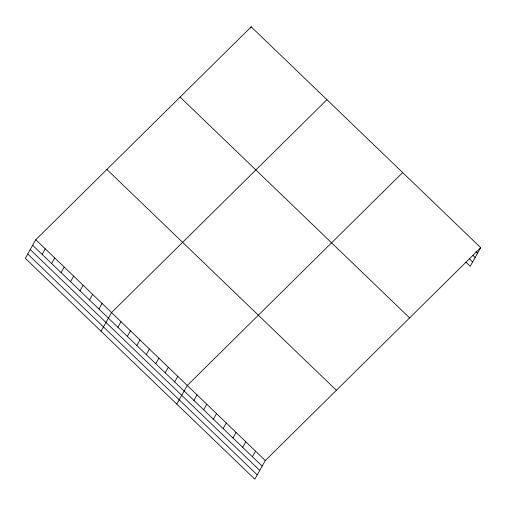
<?xml version="1.0" encoding="UTF-8"?>
<svg xmlns="http://www.w3.org/2000/svg" width="506" height="506" viewBox="0 0 506 506"><rect width="100%" height="100%" fill="white"/><g stroke="black" fill="none" stroke-linecap="round" stroke-linejoin="round"><path stroke-width="0.76" d="M35.799 239.717L25.3 258.345L254.809 479.176L265.302 460.549L480.7 247.655L251.191 26.824L35.799 239.717L265.302 460.549M42.131 254.385L45.262 248.825M51.599 263.493L54.73 257.933M61.068 272.601L64.199 267.048M70.536 281.709L73.667 276.156M80.005 290.817L83.129 285.264M89.467 299.931L92.598 294.372M250.495 28.058L251.191 26.824M98.936 309.039L102.067 303.48M101.036 331.221L111.535 312.594L326.927 99.701M117.873 327.255L121.004 321.702M127.335 336.363L130.466 330.81M136.803 345.478L139.934 339.918M146.272 354.586L149.403 349.026M155.74 363.694L158.871 358.134M165.209 372.802L168.34 367.248M174.671 381.91L177.802 376.356M176.777 404.092L187.271 385.464L402.668 172.571M193.893 400.404L197.024 394.851M203.652 409.79L206.783 404.237M213.405 419.177L216.536 413.623M223.159 428.563L226.29 423.003M232.912 437.949L236.043 432.39M242.665 447.329L245.796 441.776M252.418 456.716L255.549 451.162M480.7 247.655L470.2 266.282L465.868 262.114M475.944 251.646L477.569 253.209M472.971 255.441L475.14 257.522M469.385 258.838L472.636 261.969M180.111 97.082L409.62 317.907M106.88 169.466L336.382 390.29M32.669 245.271L262.171 466.102M30.233 249.584L259.742 470.416M27.729 254.031L257.238 474.862"/></g></svg>
